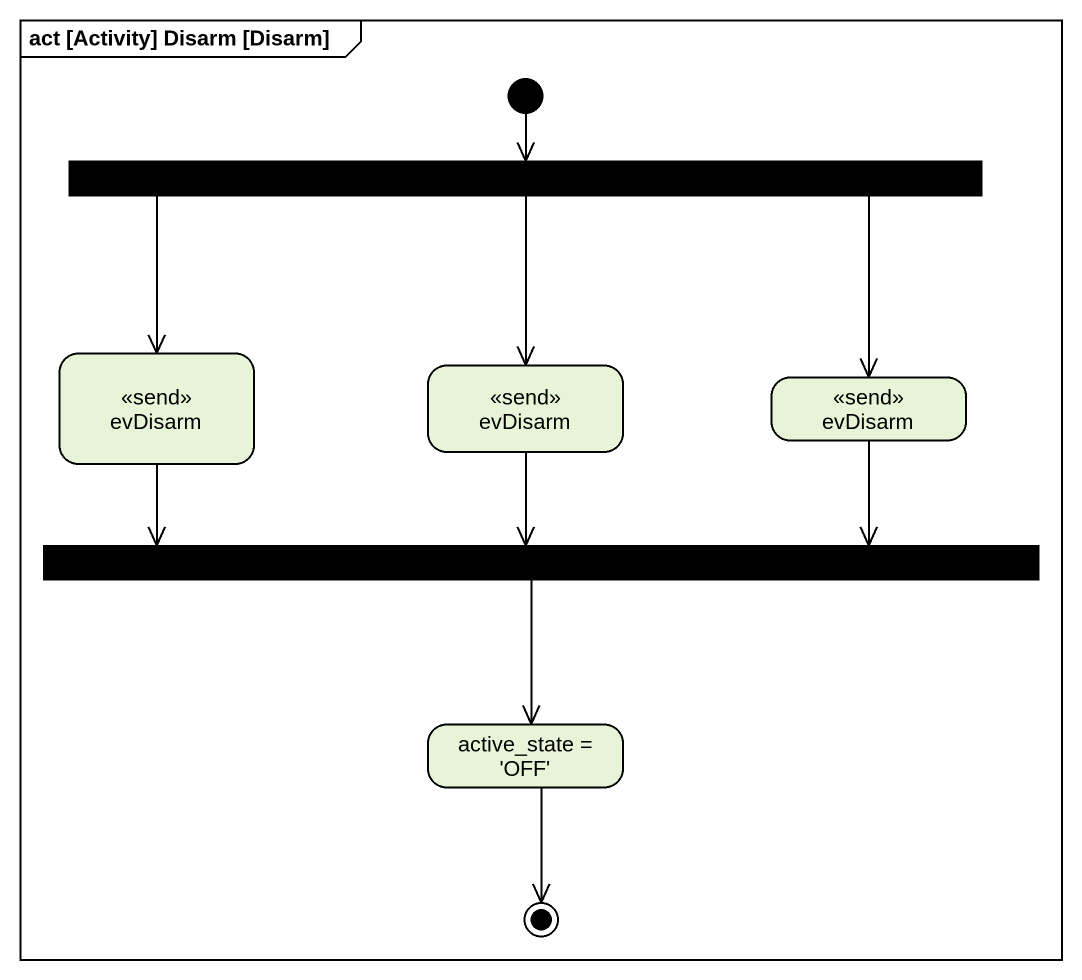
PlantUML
@startuml
mainframe act [Activity] Disarm [Disarm]
hide empty description
state fork1 <<fork>>
state evDisarm <<send>>
state "evDisarm" as evDisarm_2 <<send>>
state "evDisarm" as evDisarm_3 <<send>>
state fork2 <<join>>
state "active_state = 'OFF'" as active_state_OFF
[*] --> fork1
fork1 --> evDisarm
fork1 --> evDisarm_2
fork1 --> evDisarm_3
evDisarm -right-> fork2
evDisarm_2 --> fork2
evDisarm_3 -left-> fork2
fork2 --> active_state_OFF
active_state_OFF --> [*]
@enduml
